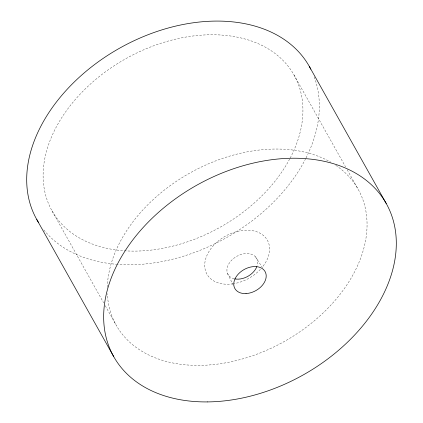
<?xml version="1.0" encoding="UTF-8"?>
<svg xmlns="http://www.w3.org/2000/svg" width="423" height="423" viewBox="0 0 423 423"><rect width="100%" height="100%" fill="white"/><g stroke="black" fill="none" stroke-linecap="round" stroke-linejoin="round"><path stroke-width="0.32" stroke-dasharray="2.12 1.59" d="M255.476 256.772L262.493 267.759M293.98 74.94L345.549 166.831M347.161 169.702L358.117 189.229M52.055 210.913L103.624 302.805M105.232 305.676L116.193 325.202M227.5 273.422L233.237 285.176M314.194 76.923A156.293 108.769 -29.3 0 1 305.951 158.107M305.66 158.683A156.293 108.769 -29.3 0 1 118.266 264.417M117.62 264.37A156.293 108.769 -29.3 0 1 42.855 228.69M289.649 159.074A138.76 96.566 -29.3 0 1 65.285 227.616A138.76 96.566 -29.3 0 1 163.786 42.363A138.76 96.566 -29.3 0 1 289.961 158.488M335.799 165.33A138.76 96.566 -29.3 0 1 284.526 341.361A138.76 96.566 -29.3 0 1 107.342 293.731M107.283 287.339A138.76 96.566 -29.3 0 1 190.16 172.859A138.76 96.566 -29.3 0 1 330.918 162.279M233.115 283.791A34.654 24.116 -29.3 0 1 206.281 257.041A34.654 24.116 -29.3 0 1 252.732 230.704A34.654 24.116 -29.3 0 1 262.202 267.299M260.468 269.277A34.654 24.116 -29.3 0 1 233.771 283.685M234.236 278.783A16.423 11.432 -29.3 0 1 228.431 264.539A16.423 11.432 -29.3 0 1 247.518 253.562A16.423 11.432 -29.3 0 1 257.2 265.581"/><path stroke-width="0.63" d="M309.266 66.348L386.231 203.495M36.769 219.505L113.734 356.652M38.414 222.287A156.293 108.769 -29.3 0 1 119.661 48.148A156.293 108.769 -29.3 0 1 310.794 69.198M256.819 266.696A16.423 11.432 -29.3 0 1 234.813 278.905M207.698 401.913A156.293 108.769 -29.3 0 0 392.438 217.76A156.293 108.769 -29.3 0 0 149.805 220.542A156.293 108.769 -29.3 0 0 207.698 401.913M246.038 293.557A17.327 12.061 -29.3 0 0 265.581 272.618A17.327 12.061 -29.3 0 0 238.323 274.041A17.327 12.061 -29.3 0 0 246.038 293.557"/></g></svg>
